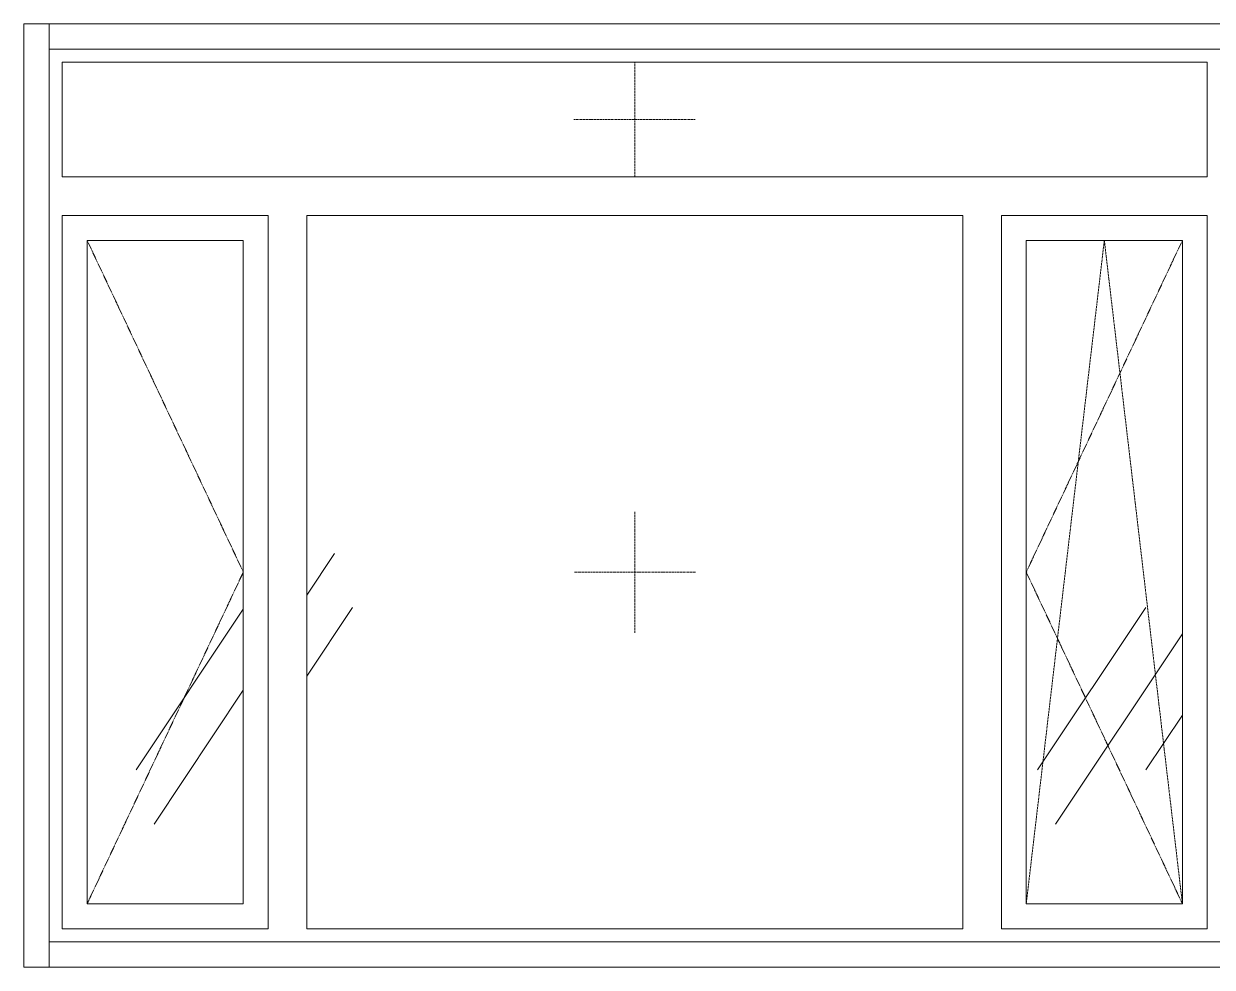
# Model space of a CAD drawing. Header units: millimetres. Extents: x -515342 to 330399, y -224905 to 507333.
# Drawn here: x 139140 to 141484, y 12878 to 14738 of the extents above; entities that cross this region are included whole.
import ezdxf

# ---------------------------------------------------------------- set-up
doc = ezdxf.new("R2010")
doc.units = ezdxf.units.MM
doc.linetypes.add('ASVP_Штриховая_ш2 п1', pattern=[3, 2, -1])
doc.layers.get('0').update_dxf_attribs({"lineweight": 0})
for name, color, linetype, lineweight in [('Витраж', 7, 'Continuous', 0), ('Окна', 7, 'Continuous', 0), ('Окна открывание', 7, 'Continuous', 0)]:
    doc.layers.add(name, color=color, linetype=linetype, lineweight=lineweight)
pattern_1 = [(236.31, (1066.07, 1244.6), (-1777.9963, -3556.002), [641.07, -5769.6]), (236.31, (1101.63, 1137.9), (-1777.9963, -3556.002), [384.64, -6026.03]), (236.31, (888.27, 1137.9), (-1777.9963, -3556.002), [384.64, -6026.03])]

# ---------------------------------------------------------------- blocks, each defined once
blk = doc.blocks.new('Окно_ПВХ_3Створки_1Фрамуга-верх - АР_Окно_ОП_1820_h_х2370_3ст2фр-в-V81-О_АР_Эскиз_Фасад 12-1 копия 1')
at = {"layer": 'Окна'}
h = blk.add_hatch(dxfattribs=at)
h.set_pattern_fill('FP_1', color=256, style=0, pattern_type=2)
h.set_pattern_definition(pattern_1)
h.paths.add_polyline_path([(-43190.8, 10935), (-43190.8, 12243), (-43498.8, 12243), (-43498.8, 10935), (-43350.9, 10935)])
h = blk.add_hatch(dxfattribs=at)
h.set_pattern_fill('FP_1', color=256, style=0, pattern_type=2)
h.set_pattern_definition(pattern_1)
h.paths.add_polyline_path([(-41338.8, 10935), (-41338.8, 12243), (-41646.8, 12243), (-41646.8, 10935), (-41439.4, 10935)])
at = {"layer": 'Окна открывание'}
h = blk.add_hatch(dxfattribs=at)
h.set_pattern_fill('FP_1', color=256, style=0, pattern_type=2)
h.set_pattern_definition(pattern_1)
h.paths.add_polyline_path([(-41771.8, 10886), (-41771.8, 12292), (-43065.8, 12292), (-43065.8, 10886), (-41776.8, 10886)])
at = {"layer": 'Окна'}
for p, q in [((-41289.8, 12594), (-43547.8, 12594)), ((-43547.8, 12594), (-43547.8, 12368)), ((-41289.8, 12368), (-41289.8, 12594)), ((-41289.8, 12368), (-43547.8, 12368)), ((-43141.8, 12292), (-43547.8, 12292)), ((-43547.8, 12292), (-43547.8, 10886)), ((-43141.8, 10886), (-43141.8, 12292)), ((-41771.8, 12292), (-43065.8, 12292)), ((-43065.8, 10886), (-43065.8, 12292)), ((-41771.8, 10886), (-41771.8, 12292)), ((-41289.8, 12292), (-41695.8, 12292)), ((-41695.8, 10886), (-41695.8, 12292)), ((-41289.8, 10886), (-41289.8, 12292)), ((-43498.8, 12243), (-43498.8, 10935)), ((-43190.8, 12243), (-43498.8, 12243)), ((-43190.8, 12243), (-43190.8, 10935)), ((-41646.8, 12243), (-41646.8, 10935)), ((-41338.8, 12243), (-41646.8, 12243)), ((-41338.8, 12243), (-41338.8, 10935)), ((-43498.8, 10935), (-43190.8, 10935)), ((-41646.8, 10935), (-41338.8, 10935)), ((-43547.8, 10886), (-43141.8, 10886)), ((-43065.8, 10886), (-41771.8, 10886)), ((-41695.8, 10886), (-41289.8, 10886))]:
    blk.add_line(p, q, dxfattribs=at)
at = {"layer": 'Окна открывание', "linetype": 'ASVP_Штриховая_ш2 п1'}
for p, q in [((-42418.8, 12368), (-42418.8, 12594)), ((-42538.8, 12481), (-42298.8, 12481)), ((-43498.8, 12243), (-43190.8, 11589)), ((-41492.8, 12243), (-41646.8, 10935)), ((-41338.8, 12243), (-41646.8, 11589)), ((-41338.8, 10935), (-41492.8, 12243)), ((-42418.8, 11469), (-42418.8, 11709)), ((-43190.8, 11589), (-43498.8, 10935)), ((-42298.8, 11589), (-42538.8, 11589)), ((-41646.8, 11589), (-41338.8, 10935))]:
    blk.add_line(p, q, dxfattribs=at)
blk = doc.blocks.new('Прямоугольный импост - АР_Откос_Металлический_50х330 Белый Правый-9899494-О_АР_Эскиз_Фасад 12-1 копия 1')
at = {"layer": 'Витраж'}
for p, q in [((-47193.8, 2570), (-47193.8, 2620)), ((-47193.8, 2620), (-44883.8, 2620)), ((-44883.8, 2620), (-44883.8, 2570)), ((-47193.8, 2570), (-44883.8, 2570))]:
    blk.add_line(p, q, dxfattribs=at)
blk = doc.blocks.new('Прямоугольный импост - АР_Откос_Металлический_50х330 Белый Левый-9898762-О_АР_Эскиз_Фасад 12-1 копия 1')
at = {"layer": 'Витраж'}
for p, q in [((-47193.8, 760), (-47193.8, 810)), ((-44883.8, 810), (-47193.8, 810)), ((-44883.8, 810), (-44883.8, 760)), ((-44883.8, 760), (-47193.8, 760))]:
    blk.add_line(p, q, dxfattribs=at)
blk = doc.blocks.new('Прямоугольный импост - АР_Откос_Металлический_50х330 Белый Левый-V99-О_АР_Эскиз_Фасад 12-1 копия 1')
at = {"layer": 'Витраж'}
for p, q in [((-10024.1, 2620), (-9974.1, 2620)), ((-10024.1, 760), (-10024.1, 2620)), ((-9974.1, 760), (-9974.1, 2620)), ((-9974.1, 760), (-10024.1, 760))]:
    blk.add_line(p, q, dxfattribs=at)
blk = doc.blocks.new('СД_Люблино_Фасады_rvt-1-О_АР_Эскиз_Фасад 12-1 копия 1')
at = {"layer": 'Витраж', "lineweight": 9}
for name, p in [('Прямоугольный импост - АР_Откос_Металлический_50х330 Белый Левый-V99-О_АР_Эскиз_Фасад 12-1 копия 1', (-33599.6, 10050)), ('Прямоугольный импост - АР_Откос_Металлический_50х330 Белый Правый-9899494-О_АР_Эскиз_Фасад 12-1 копия 1', (3620, 10050)), ('Прямоугольный импост - АР_Откос_Металлический_50х330 Белый Левый-9898762-О_АР_Эскиз_Фасад 12-1 копия 1', (3620, 10050))]:
    blk.add_blockref(name, p, dxfattribs=at)
at = {"layer": 'Окна', "lineweight": 9}
blk.add_blockref('Окно_ПВХ_3Створки_1Фрамуга-верх - АР_Окно_ОП_1820_h_х2370_3ст2фр-в-V81-О_АР_Эскиз_Фасад 12-1 копия 1', (0, 0), dxfattribs=at)

msp = doc.modelspace()

# ---------------------------------------------------------------- block references
msp.add_blockref('СД_Люблино_Фасады_rvt-1-О_АР_Эскиз_Фасад 12-1 копия 1', (182763.6864, 2067.7355))

doc.saveas('drawing.dxf')
